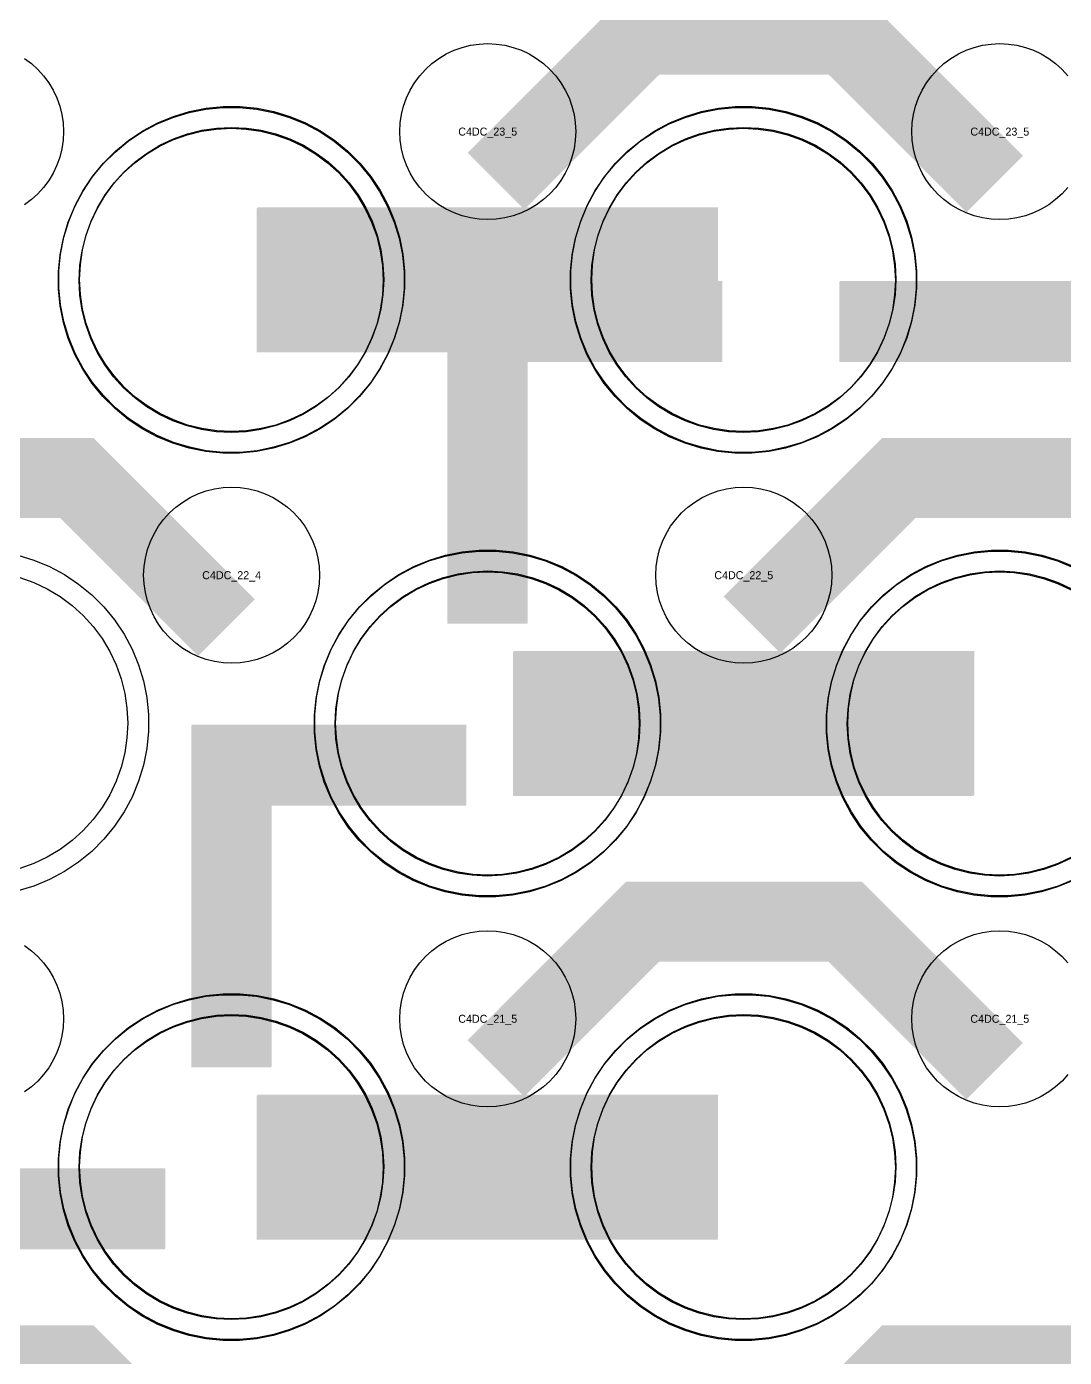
# Model space of a CAD drawing. Extents: x -11880 to 11880, y -14992 to 14992.
# Drawn here: x -10544.1 to -10219.8, y -11989.3 to -11573.6 of the extents above; entities that cross this region are included whole.
import ezdxf
from ezdxf.enums import TextEntityAlignment as Align

# ---------------------------------------------------------------- set-up
doc = ezdxf.new("R2010")
doc.units = 0
doc.header["$MEASUREMENT"] = 0
for name, color, linetype in [('GDS_775_DT_237', 138, 'CONTINUOUS'), ('RDL1_FS', 34, 'CONTINUOUS'), ('RDL_BS', 160, 'CONTINUOUS')]:
    doc.layers.add(name, color=color, linetype=linetype)

msp = doc.modelspace()

# ---------------------------------------------------------------- linework, layer by layer
at = {"layer": 'RDL1_FS', "color": 241, "true_color": 0xf7abae}
for points in [[(-10480.149, -11700.381), (-10484.806, -11700.152), (-10489.417, -11699.468), (-10493.94, -11698.336), (-10498.33, -11696.764), (-10502.544, -11694.772), (-10506.544, -11692.374), (-10510.289, -11689.596), (-10513.743, -11686.466), (-10516.873, -11683.012), (-10519.651, -11679.267), (-10522.049, -11675.267), (-10524.041, -11671.053), (-10525.613, -11666.663), (-10526.745, -11662.14), (-10527.429, -11657.529), (-10527.658, -11652.872), (-10527.429, -11648.215), (-10526.745, -11643.604), (-10525.613, -11639.081), (-10524.041, -11634.691), (-10522.049, -11630.477), (-10519.651, -11626.477), (-10516.873, -11622.732), (-10513.743, -11619.278), (-10510.289, -11616.148), (-10506.544, -11613.37), (-10502.544, -11610.972), (-10498.33, -11608.98), (-10493.94, -11607.408), (-10489.417, -11606.276), (-10484.806, -11605.592), (-10480.149, -11605.363), (-10475.492, -11605.592), (-10470.881, -11606.276), (-10466.358, -11607.408), (-10461.968, -11608.98), (-10457.754, -11610.972), (-10453.754, -11613.37), (-10450.009, -11616.148), (-10446.555, -11619.278), (-10443.425, -11622.732), (-10440.647, -11626.477), (-10438.249, -11630.477), (-10436.257, -11634.691), (-10434.685, -11639.081), (-10433.553, -11643.604), (-10432.869, -11648.215), (-10432.64, -11652.872), (-10432.869, -11657.529), (-10433.553, -11662.14), (-10434.685, -11666.663), (-10436.257, -11671.053), (-10438.249, -11675.267), (-10440.647, -11679.267), (-10443.425, -11683.012), (-10446.555, -11686.466), (-10450.009, -11689.596), (-10453.754, -11692.374), (-10457.754, -11694.772), (-10461.968, -11696.764), (-10466.358, -11698.336), (-10470.881, -11699.468), (-10475.492, -11700.152)], [(-10320.149, -11700.381), (-10324.806, -11700.152), (-10329.417, -11699.468), (-10333.94, -11698.336), (-10338.33, -11696.764), (-10342.544, -11694.772), (-10346.544, -11692.374), (-10350.289, -11689.596), (-10353.743, -11686.466), (-10356.873, -11683.012), (-10359.651, -11679.267), (-10362.049, -11675.267), (-10364.041, -11671.053), (-10365.613, -11666.663), (-10366.745, -11662.14), (-10367.429, -11657.529), (-10367.658, -11652.872), (-10367.429, -11648.215), (-10366.745, -11643.604), (-10365.613, -11639.081), (-10364.041, -11634.691), (-10362.049, -11630.477), (-10359.651, -11626.477), (-10356.873, -11622.732), (-10353.743, -11619.278), (-10350.289, -11616.148), (-10346.544, -11613.37), (-10342.544, -11610.972), (-10338.33, -11608.98), (-10333.94, -11607.408), (-10329.417, -11606.276), (-10324.806, -11605.592), (-10320.149, -11605.363), (-10315.492, -11605.592), (-10310.881, -11606.276), (-10306.358, -11607.408), (-10301.968, -11608.98), (-10297.754, -11610.972), (-10293.754, -11613.37), (-10290.009, -11616.148), (-10286.555, -11619.278), (-10283.425, -11622.732), (-10280.647, -11626.477), (-10278.249, -11630.477), (-10276.257, -11634.691), (-10274.685, -11639.081), (-10273.553, -11643.604), (-10272.869, -11648.215), (-10272.64, -11652.872), (-10272.869, -11657.529), (-10273.553, -11662.14), (-10274.685, -11666.663), (-10276.257, -11671.053), (-10278.249, -11675.267), (-10280.647, -11679.267), (-10283.425, -11683.012), (-10286.555, -11686.466), (-10290.009, -11689.596), (-10293.754, -11692.374), (-10297.754, -11694.772), (-10301.968, -11696.764), (-10306.358, -11698.336), (-10310.881, -11699.468), (-10315.492, -11700.152)], [(-10400.149, -11838.946), (-10404.806, -11838.717), (-10409.417, -11838.033), (-10413.94, -11836.901), (-10418.33, -11835.329), (-10422.544, -11833.337), (-10426.544, -11830.939), (-10430.289, -11828.161), (-10433.743, -11825.031), (-10436.873, -11821.577), (-10439.651, -11817.832), (-10442.049, -11813.832), (-10444.041, -11809.618), (-10445.613, -11805.228), (-10446.745, -11800.705), (-10447.429, -11796.094), (-10447.658, -11791.437), (-10447.429, -11786.78), (-10446.745, -11782.169), (-10445.613, -11777.646), (-10444.041, -11773.256), (-10442.049, -11769.042), (-10439.651, -11765.042), (-10436.873, -11761.297), (-10433.743, -11757.843), (-10430.289, -11754.713), (-10426.544, -11751.935), (-10422.544, -11749.537), (-10418.33, -11747.545), (-10413.94, -11745.973), (-10409.417, -11744.841), (-10404.806, -11744.157), (-10400.149, -11743.928), (-10395.492, -11744.157), (-10390.881, -11744.841), (-10386.358, -11745.973), (-10381.968, -11747.545), (-10377.754, -11749.537), (-10373.754, -11751.935), (-10370.009, -11754.713), (-10366.555, -11757.843), (-10363.425, -11761.297), (-10360.647, -11765.042), (-10358.249, -11769.042), (-10356.257, -11773.256), (-10354.685, -11777.646), (-10353.553, -11782.169), (-10352.869, -11786.78), (-10352.64, -11791.437), (-10352.869, -11796.094), (-10353.553, -11800.705), (-10354.685, -11805.228), (-10356.257, -11809.618), (-10358.249, -11813.832), (-10360.647, -11817.832), (-10363.425, -11821.577), (-10366.555, -11825.031), (-10370.009, -11828.161), (-10373.754, -11830.939), (-10377.754, -11833.337), (-10381.968, -11835.329), (-10386.358, -11836.901), (-10390.881, -11838.033), (-10395.492, -11838.717)], [(-10480.149, -11977.511), (-10484.806, -11977.282), (-10489.417, -11976.598), (-10493.94, -11975.466), (-10498.33, -11973.894), (-10502.544, -11971.902), (-10506.544, -11969.504), (-10510.289, -11966.726), (-10513.743, -11963.596), (-10516.873, -11960.142), (-10519.651, -11956.397), (-10522.049, -11952.397), (-10524.041, -11948.183), (-10525.613, -11943.793), (-10526.745, -11939.27), (-10527.429, -11934.659), (-10527.658, -11930.002), (-10527.429, -11925.345), (-10526.745, -11920.734), (-10525.613, -11916.211), (-10524.041, -11911.821), (-10522.049, -11907.607), (-10519.651, -11903.607), (-10516.873, -11899.862), (-10513.743, -11896.408), (-10510.289, -11893.278), (-10506.544, -11890.5), (-10502.544, -11888.102), (-10498.33, -11886.11), (-10493.94, -11884.538), (-10489.417, -11883.406), (-10484.806, -11882.722), (-10480.149, -11882.493), (-10475.492, -11882.722), (-10470.881, -11883.406), (-10466.358, -11884.538), (-10461.968, -11886.11), (-10457.754, -11888.102), (-10453.754, -11890.5), (-10450.009, -11893.278), (-10446.555, -11896.408), (-10443.425, -11899.862), (-10440.647, -11903.607), (-10438.249, -11907.607), (-10436.257, -11911.821), (-10434.685, -11916.211), (-10433.553, -11920.734), (-10432.869, -11925.345), (-10432.64, -11930.002), (-10432.869, -11934.659), (-10433.553, -11939.27), (-10434.685, -11943.793), (-10436.257, -11948.183), (-10438.249, -11952.397), (-10440.647, -11956.397), (-10443.425, -11960.142), (-10446.555, -11963.596), (-10450.009, -11966.726), (-10453.754, -11969.504), (-10457.754, -11971.902), (-10461.968, -11973.894), (-10466.358, -11975.466), (-10470.881, -11976.598), (-10475.492, -11977.282)], [(-10320.149, -11977.511), (-10324.806, -11977.282), (-10329.417, -11976.598), (-10333.94, -11975.466), (-10338.33, -11973.894), (-10342.544, -11971.902), (-10346.544, -11969.504), (-10350.289, -11966.726), (-10353.743, -11963.596), (-10356.873, -11960.142), (-10359.651, -11956.397), (-10362.049, -11952.397), (-10364.041, -11948.183), (-10365.613, -11943.793), (-10366.745, -11939.27), (-10367.429, -11934.659), (-10367.658, -11930.002), (-10367.429, -11925.345), (-10366.745, -11920.734), (-10365.613, -11916.211), (-10364.041, -11911.821), (-10362.049, -11907.607), (-10359.651, -11903.607), (-10356.873, -11899.862), (-10353.743, -11896.408), (-10350.289, -11893.278), (-10346.544, -11890.5), (-10342.544, -11888.102), (-10338.33, -11886.11), (-10333.94, -11884.538), (-10329.417, -11883.406), (-10324.806, -11882.722), (-10320.149, -11882.493), (-10315.492, -11882.722), (-10310.881, -11883.406), (-10306.358, -11884.538), (-10301.968, -11886.11), (-10297.754, -11888.102), (-10293.754, -11890.5), (-10290.009, -11893.278), (-10286.555, -11896.408), (-10283.425, -11899.862), (-10280.647, -11903.607), (-10278.249, -11907.607), (-10276.257, -11911.821), (-10274.685, -11916.211), (-10273.553, -11920.734), (-10272.869, -11925.345), (-10272.64, -11930.002), (-10272.869, -11934.659), (-10273.553, -11939.27), (-10274.685, -11943.793), (-10276.257, -11948.183), (-10278.249, -11952.397), (-10280.647, -11956.397), (-10283.425, -11960.142), (-10286.555, -11963.596), (-10290.009, -11966.726), (-10293.754, -11969.504), (-10297.754, -11971.902), (-10301.968, -11973.894), (-10306.358, -11975.466), (-10310.881, -11976.598), (-10315.492, -11977.282)]]:
    msp.add_lwpolyline(points, close=True, dxfattribs=at)
at = {"layer": 'RDL1_FS'}
for points in [[(-10480, -11700.099), (-10484.657, -11699.87), (-10489.268, -11699.186), (-10493.791, -11698.054), (-10498.181, -11696.482), (-10502.395, -11694.49), (-10506.395, -11692.092), (-10510.14, -11689.314), (-10513.594, -11686.184), (-10516.724, -11682.73), (-10519.502, -11678.985), (-10521.9, -11674.985), (-10523.892, -11670.771), (-10525.464, -11666.381), (-10526.596, -11661.858), (-10527.28, -11657.247), (-10527.509, -11652.59), (-10527.28, -11647.933), (-10526.596, -11643.322), (-10525.464, -11638.799), (-10523.892, -11634.409), (-10521.9, -11630.195), (-10519.502, -11626.195), (-10516.724, -11622.45), (-10513.594, -11618.996), (-10510.14, -11615.866), (-10506.395, -11613.088), (-10502.395, -11610.69), (-10498.181, -11608.698), (-10493.791, -11607.126), (-10489.268, -11605.994), (-10484.657, -11605.31), (-10480, -11605.081), (-10475.343, -11605.31), (-10470.732, -11605.994), (-10466.209, -11607.126), (-10461.819, -11608.698), (-10457.605, -11610.69), (-10453.605, -11613.088), (-10449.86, -11615.866), (-10446.406, -11618.996), (-10443.276, -11622.45), (-10440.498, -11626.195), (-10438.1, -11630.195), (-10436.108, -11634.409), (-10434.536, -11638.799), (-10433.404, -11643.322), (-10432.72, -11647.933), (-10432.491, -11652.59), (-10432.72, -11657.247), (-10433.404, -11661.858), (-10434.536, -11666.381), (-10436.108, -11670.771), (-10438.1, -11674.985), (-10440.498, -11678.985), (-10443.276, -11682.73), (-10446.406, -11686.184), (-10449.86, -11689.314), (-10453.605, -11692.092), (-10457.605, -11694.49), (-10461.819, -11696.482), (-10466.209, -11698.054), (-10470.732, -11699.186), (-10475.343, -11699.87)], [(-10320, -11700.099), (-10324.657, -11699.87), (-10329.268, -11699.186), (-10333.791, -11698.054), (-10338.181, -11696.482), (-10342.395, -11694.49), (-10346.395, -11692.092), (-10350.14, -11689.314), (-10353.594, -11686.184), (-10356.724, -11682.73), (-10359.502, -11678.985), (-10361.9, -11674.985), (-10363.892, -11670.771), (-10365.464, -11666.381), (-10366.596, -11661.858), (-10367.28, -11657.247), (-10367.509, -11652.59), (-10367.28, -11647.933), (-10366.596, -11643.322), (-10365.464, -11638.799), (-10363.892, -11634.409), (-10361.9, -11630.195), (-10359.502, -11626.195), (-10356.724, -11622.45), (-10353.594, -11618.996), (-10350.14, -11615.866), (-10346.395, -11613.088), (-10342.395, -11610.69), (-10338.181, -11608.698), (-10333.791, -11607.126), (-10329.268, -11605.994), (-10324.657, -11605.31), (-10320, -11605.081), (-10315.343, -11605.31), (-10310.732, -11605.994), (-10306.209, -11607.126), (-10301.819, -11608.698), (-10297.605, -11610.69), (-10293.605, -11613.088), (-10289.86, -11615.866), (-10286.406, -11618.996), (-10283.276, -11622.45), (-10280.498, -11626.195), (-10278.1, -11630.195), (-10276.108, -11634.409), (-10274.536, -11638.799), (-10273.404, -11643.322), (-10272.72, -11647.933), (-10272.491, -11652.59), (-10272.72, -11657.247), (-10273.404, -11661.858), (-10274.536, -11666.381), (-10276.108, -11670.771), (-10278.1, -11674.985), (-10280.498, -11678.985), (-10283.276, -11682.73), (-10286.406, -11686.184), (-10289.86, -11689.314), (-10293.605, -11692.092), (-10297.605, -11694.49), (-10301.819, -11696.482), (-10306.209, -11698.054), (-10310.732, -11699.186), (-10315.343, -11699.87)], [(-10400, -11838.664), (-10404.657, -11838.435), (-10409.268, -11837.751), (-10413.791, -11836.619), (-10418.181, -11835.047), (-10422.395, -11833.055), (-10426.395, -11830.657), (-10430.14, -11827.879), (-10433.594, -11824.749), (-10436.724, -11821.295), (-10439.502, -11817.55), (-10441.9, -11813.55), (-10443.892, -11809.336), (-10445.464, -11804.946), (-10446.596, -11800.423), (-10447.28, -11795.812), (-10447.509, -11791.155), (-10447.28, -11786.498), (-10446.596, -11781.887), (-10445.464, -11777.364), (-10443.892, -11772.974), (-10441.9, -11768.76), (-10439.502, -11764.76), (-10436.724, -11761.015), (-10433.594, -11757.561), (-10430.14, -11754.431), (-10426.395, -11751.653), (-10422.395, -11749.255), (-10418.181, -11747.263), (-10413.791, -11745.691), (-10409.268, -11744.559), (-10404.657, -11743.875), (-10400, -11743.646), (-10395.343, -11743.875), (-10390.732, -11744.559), (-10386.209, -11745.691), (-10381.819, -11747.263), (-10377.605, -11749.255), (-10373.605, -11751.653), (-10369.86, -11754.431), (-10366.406, -11757.561), (-10363.276, -11761.015), (-10360.498, -11764.76), (-10358.1, -11768.76), (-10356.108, -11772.974), (-10354.536, -11777.364), (-10353.404, -11781.887), (-10352.72, -11786.498), (-10352.491, -11791.155), (-10352.72, -11795.812), (-10353.404, -11800.423), (-10354.536, -11804.946), (-10356.108, -11809.336), (-10358.1, -11813.55), (-10360.498, -11817.55), (-10363.276, -11821.295), (-10366.406, -11824.749), (-10369.86, -11827.879), (-10373.605, -11830.657), (-10377.605, -11833.055), (-10381.819, -11835.047), (-10386.209, -11836.619), (-10390.732, -11837.751), (-10395.343, -11838.435)], [(-10480, -11977.229), (-10484.657, -11977), (-10489.268, -11976.316), (-10493.791, -11975.184), (-10498.181, -11973.612), (-10502.395, -11971.62), (-10506.395, -11969.222), (-10510.14, -11966.444), (-10513.594, -11963.314), (-10516.724, -11959.86), (-10519.502, -11956.115), (-10521.9, -11952.115), (-10523.892, -11947.901), (-10525.464, -11943.511), (-10526.596, -11938.988), (-10527.28, -11934.377), (-10527.509, -11929.72), (-10527.28, -11925.063), (-10526.596, -11920.452), (-10525.464, -11915.929), (-10523.892, -11911.539), (-10521.9, -11907.325), (-10519.502, -11903.325), (-10516.724, -11899.58), (-10513.594, -11896.126), (-10510.14, -11892.996), (-10506.395, -11890.218), (-10502.395, -11887.82), (-10498.181, -11885.828), (-10493.791, -11884.256), (-10489.268, -11883.124), (-10484.657, -11882.44), (-10480, -11882.211), (-10475.343, -11882.44), (-10470.732, -11883.124), (-10466.209, -11884.256), (-10461.819, -11885.828), (-10457.605, -11887.82), (-10453.605, -11890.218), (-10449.86, -11892.996), (-10446.406, -11896.126), (-10443.276, -11899.58), (-10440.498, -11903.325), (-10438.1, -11907.325), (-10436.108, -11911.539), (-10434.536, -11915.929), (-10433.404, -11920.452), (-10432.72, -11925.063), (-10432.491, -11929.72), (-10432.72, -11934.377), (-10433.404, -11938.988), (-10434.536, -11943.511), (-10436.108, -11947.901), (-10438.1, -11952.115), (-10440.498, -11956.115), (-10443.276, -11959.86), (-10446.406, -11963.314), (-10449.86, -11966.444), (-10453.605, -11969.222), (-10457.605, -11971.62), (-10461.819, -11973.612), (-10466.209, -11975.184), (-10470.732, -11976.316), (-10475.343, -11977)], [(-10320, -11977.229), (-10324.657, -11977), (-10329.268, -11976.316), (-10333.791, -11975.184), (-10338.181, -11973.612), (-10342.395, -11971.62), (-10346.395, -11969.222), (-10350.14, -11966.444), (-10353.594, -11963.314), (-10356.724, -11959.86), (-10359.502, -11956.115), (-10361.9, -11952.115), (-10363.892, -11947.901), (-10365.464, -11943.511), (-10366.596, -11938.988), (-10367.28, -11934.377), (-10367.509, -11929.72), (-10367.28, -11925.063), (-10366.596, -11920.452), (-10365.464, -11915.929), (-10363.892, -11911.539), (-10361.9, -11907.325), (-10359.502, -11903.325), (-10356.724, -11899.58), (-10353.594, -11896.126), (-10350.14, -11892.996), (-10346.395, -11890.218), (-10342.395, -11887.82), (-10338.181, -11885.828), (-10333.791, -11884.256), (-10329.268, -11883.124), (-10324.657, -11882.44), (-10320, -11882.211), (-10315.343, -11882.44), (-10310.732, -11883.124), (-10306.209, -11884.256), (-10301.819, -11885.828), (-10297.605, -11887.82), (-10293.605, -11890.218), (-10289.86, -11892.996), (-10286.406, -11896.126), (-10283.276, -11899.58), (-10280.498, -11903.325), (-10278.1, -11907.325), (-10276.108, -11911.539), (-10274.536, -11915.929), (-10273.404, -11920.452), (-10272.72, -11925.063), (-10272.491, -11929.72), (-10272.72, -11934.377), (-10273.404, -11938.988), (-10274.536, -11943.511), (-10276.108, -11947.901), (-10278.1, -11952.115), (-10280.498, -11956.115), (-10283.276, -11959.86), (-10286.406, -11963.314), (-10289.86, -11966.444), (-10293.605, -11969.222), (-10297.605, -11971.62), (-10301.819, -11973.612), (-10306.209, -11975.184), (-10310.732, -11976.316), (-10315.343, -11977)]]:
    msp.add_lwpolyline(points, close=True, dxfattribs=at)
at = {"layer": 'RDL1_FS', "color": 241, "true_color": 0xf7abae}
for points in [[(-10472.147, -11652.872, 45, 45, 0), (-10400.147, -11652.872, 45, 45, 0)], [(-10400.147, -11652.872, 45, 45, 0), (-10328.147, -11652.872, 45, 45, 0)], [(-10392.147, -11791.437, 45, 45, 0), (-10320.147, -11791.437, 45, 45, 0)], [(-10320.147, -11791.437, 45, 45, 0), (-10248.147, -11791.437, 45, 45, 0)], [(-10472.147, -11930.002, 45, 45, 0), (-10400.147, -11930.002, 45, 45, 0)], [(-10400.147, -11930.002, 45, 45, 0), (-10328.147, -11930.002, 45, 45, 0)]]:
    msp.add_lwpolyline(points, format="xyseb", dxfattribs=at)
at = {"layer": 'RDL1_FS'}
for points in [[(-10471.998, -11652.59, 45, 45, 0), (-10399.998, -11652.59, 45, 45, 0)], [(-10399.998, -11652.59, 45, 45, 0), (-10327.998, -11652.59, 45, 45, 0)], [(-10391.998, -11791.155, 45, 45, 0), (-10319.998, -11791.155, 45, 45, 0)], [(-10319.998, -11791.155, 45, 45, 0), (-10247.998, -11791.155, 45, 45, 0)], [(-10471.998, -11929.72, 45, 45, 0), (-10399.998, -11929.72, 45, 45, 0)], [(-10399.998, -11929.72, 45, 45, 0), (-10327.998, -11929.72, 45, 45, 0)]]:
    msp.add_lwpolyline(points, format="xyseb", dxfattribs=at)
for points in [[(-10546.209, -11745.691), (-10541.819, -11747.263), (-10537.605, -11749.255), (-10533.605, -11751.653), (-10529.86, -11754.431), (-10526.406, -11757.561), (-10523.276, -11761.015), (-10520.498, -11764.76), (-10518.1, -11768.76), (-10516.108, -11772.974), (-10514.536, -11777.364), (-10513.404, -11781.887), (-10512.72, -11786.498), (-10512.491, -11791.155), (-10512.72, -11795.812), (-10513.404, -11800.423), (-10514.536, -11804.946), (-10516.108, -11809.336), (-10518.1, -11813.55), (-10520.498, -11817.55), (-10523.276, -11821.295), (-10526.406, -11824.749), (-10529.86, -11827.879), (-10533.605, -11830.657), (-10537.605, -11833.055), (-10541.819, -11835.047), (-10546.209, -11836.619)], [(-10217.605, -11833.055), (-10221.819, -11835.047), (-10226.209, -11836.619), (-10230.732, -11837.751), (-10235.343, -11838.435), (-10240, -11838.664), (-10244.657, -11838.435), (-10249.268, -11837.751), (-10253.791, -11836.619), (-10258.181, -11835.047), (-10262.395, -11833.055), (-10266.395, -11830.657), (-10270.14, -11827.879), (-10273.594, -11824.749), (-10276.724, -11821.295), (-10279.502, -11817.55), (-10281.9, -11813.55), (-10283.892, -11809.336), (-10285.464, -11804.946), (-10286.596, -11800.423), (-10287.28, -11795.812), (-10287.509, -11791.155), (-10287.28, -11786.498), (-10286.596, -11781.887), (-10285.464, -11777.364), (-10283.892, -11772.974), (-10281.9, -11768.76), (-10279.502, -11764.76), (-10276.724, -11761.015), (-10273.594, -11757.561), (-10270.14, -11754.431), (-10266.395, -11751.653), (-10262.395, -11749.255), (-10258.181, -11747.263), (-10253.791, -11745.691), (-10249.268, -11744.559), (-10244.657, -11743.875), (-10240, -11743.646), (-10235.343, -11743.875), (-10230.732, -11744.559), (-10226.209, -11745.691), (-10221.819, -11747.263), (-10217.605, -11749.255)]]:
    msp.add_lwpolyline(points, dxfattribs=at)
at = {"layer": 'RDL1_FS', "color": 241, "true_color": 0xf7abae}
msp.add_lwpolyline([(-10217.754, -11833.337), (-10221.968, -11835.329), (-10226.358, -11836.901), (-10230.881, -11838.033), (-10235.492, -11838.717), (-10240.149, -11838.946), (-10244.806, -11838.717), (-10249.417, -11838.033), (-10253.94, -11836.901), (-10258.33, -11835.329), (-10262.544, -11833.337), (-10266.544, -11830.939), (-10270.289, -11828.161), (-10273.743, -11825.031), (-10276.873, -11821.577), (-10279.651, -11817.832), (-10282.049, -11813.832), (-10284.041, -11809.618), (-10285.613, -11805.228), (-10286.745, -11800.705), (-10287.429, -11796.094), (-10287.658, -11791.437), (-10287.429, -11786.78), (-10286.745, -11782.169), (-10285.613, -11777.646), (-10284.041, -11773.256), (-10282.049, -11769.042), (-10279.651, -11765.042), (-10276.873, -11761.297), (-10273.743, -11757.843), (-10270.289, -11754.713), (-10266.544, -11751.935), (-10262.544, -11749.537), (-10258.33, -11747.545), (-10253.94, -11745.973), (-10249.417, -11744.841), (-10244.806, -11744.157), (-10240.149, -11743.928), (-10235.492, -11744.157), (-10230.881, -11744.841), (-10226.358, -11745.973), (-10221.968, -11747.545), (-10217.754, -11749.537)], dxfattribs=at)
at = {"layer": 'RDL_BS'}
for points in [[(-10397.438, -11621.904, 25, 25, 0), (-10351.623, -11576.089, 25, 25, 0), (-10318.07, -11576.089, 25, 25, 0)], [(-10241.599, -11622.803, 25, 25, 0), (-10288.313, -11576.089, 25, 25, 0), (-10318.071, -11576.089, 25, 25, 0)], [(-10400, -11759.87, 25, 25, 0), (-10400, -11653.093, 25, 25, 0)], [(-10400, -11759.87, 25, 25, 0), (-10400, -11653.093, 25, 25, 0)], [(-10412.5, -11665.593, 25, 25, 0), (-10347.833, -11665.593, 25, 25, 0)], [(-10412.5, -11665.593, 25, 25, 0), (-10326.667, -11665.593, 25, 25, 0)], [(-10289.984, -11665.603, 25, 25, 0), (-10180.719, -11665.603, 25, 25, 0)], [(-10481.599, -11761.368, 25, 25, 0), (-10528.313, -11714.654, 25, 25, 0), (-10558.071, -11714.654, 25, 25, 0)], [(-10317.438, -11760.469, 25, 25, 0), (-10271.623, -11714.654, 25, 25, 0), (-10238.07, -11714.654, 25, 25, 0)], [(-10161.599, -11761.368, 25, 25, 0), (-10208.313, -11714.654, 25, 25, 0), (-10238.071, -11714.654, 25, 25, 0)], [(-10480, -11898.435, 25, 25, 0), (-10480, -11791.658, 25, 25, 0)], [(-10480, -11898.435, 25, 25, 0), (-10480, -11791.658, 25, 25, 0)], [(-10492.5, -11804.158, 25, 25, 0), (-10427.833, -11804.158, 25, 25, 0)], [(-10492.5, -11804.158, 25, 25, 0), (-10406.667, -11804.158, 25, 25, 0)], [(-10397.438, -11899.034, 25, 25, 0), (-10351.623, -11853.219, 25, 25, 0), (-10318.07, -11853.219, 25, 25, 0)], [(-10241.599, -11899.933, 25, 25, 0), (-10288.313, -11853.219, 25, 25, 0), (-10318.071, -11853.219, 25, 25, 0)], [(-10609.984, -11942.733, 25, 25, 0), (-10500.719, -11942.733, 25, 25, 0)], [(-10481.599, -12038.498, 25, 25, 0), (-10528.313, -11991.784, 25, 25, 0), (-10558.071, -11991.784, 25, 25, 0)], [(-10317.438, -12037.599, 25, 25, 0), (-10271.623, -11991.784, 25, 25, 0), (-10238.07, -11991.784, 25, 25, 0)], [(-10161.599, -12038.498, 25, 25, 0), (-10208.313, -11991.784, 25, 25, 0), (-10238.071, -11991.784, 25, 25, 0)]]:
    msp.add_lwpolyline(points, format="xyseb", dxfattribs=at)
for points in [[(-10400, -11633.896), (-10402.693, -11633.764), (-10405.365, -11633.368), (-10407.984, -11632.711), (-10410.519, -11631.804), (-10412.956, -11630.652), (-10415.28, -11629.259), (-10417.443, -11627.656), (-10419.442, -11625.844), (-10421.254, -11623.845), (-10422.857, -11621.682), (-10424.25, -11619.358), (-10425.402, -11616.921), (-10426.309, -11614.386), (-10426.966, -11611.767), (-10427.362, -11609.095), (-10427.494, -11606.402), (-10427.362, -11603.709), (-10426.966, -11601.037), (-10426.309, -11598.418), (-10425.402, -11595.883), (-10424.25, -11593.446), (-10422.857, -11591.122), (-10421.254, -11588.959), (-10419.442, -11586.96), (-10417.443, -11585.148), (-10415.28, -11583.545), (-10412.956, -11582.152), (-10410.519, -11581), (-10407.984, -11580.093), (-10405.365, -11579.436), (-10402.693, -11579.04), (-10400, -11578.908), (-10397.307, -11579.04), (-10394.635, -11579.436), (-10392.016, -11580.093), (-10389.481, -11581), (-10387.044, -11582.152), (-10384.72, -11583.545), (-10382.557, -11585.148), (-10380.558, -11586.96), (-10378.746, -11588.959), (-10377.143, -11591.122), (-10375.75, -11593.446), (-10374.598, -11595.883), (-10373.691, -11598.418), (-10373.034, -11601.037), (-10372.638, -11603.709), (-10372.506, -11606.402), (-10372.638, -11609.095), (-10373.034, -11611.767), (-10373.691, -11614.386), (-10374.598, -11616.921), (-10375.75, -11619.358), (-10377.143, -11621.682), (-10378.746, -11623.845), (-10380.558, -11625.844), (-10382.557, -11627.656), (-10384.72, -11629.259), (-10387.044, -11630.652), (-10389.481, -11631.804), (-10392.016, -11632.711), (-10394.635, -11633.368), (-10397.307, -11633.764)], [(-10482.644, -11706.59), (-10487.938, -11706.073), (-10493.165, -11705.027), (-10498.205, -11703.496), (-10503.115, -11701.465), (-10507.777, -11698.973), (-10512.191, -11696.026), (-10516.292, -11692.664), (-10520.074, -11688.882), (-10523.436, -11684.781), (-10526.383, -11680.367), (-10528.875, -11675.705), (-10530.906, -11670.795), (-10532.437, -11665.755), (-10533.483, -11660.528), (-10534, -11655.234), (-10534, -11649.946), (-10533.483, -11644.652), (-10532.437, -11639.425), (-10530.906, -11634.385), (-10528.875, -11629.475), (-10526.383, -11624.813), (-10523.436, -11620.399), (-10520.074, -11616.298), (-10516.292, -11612.516), (-10512.191, -11609.154), (-10507.777, -11606.207), (-10503.115, -11603.715), (-10498.205, -11601.684), (-10493.165, -11600.153), (-10487.938, -11599.107), (-10482.644, -11598.59), (-10477.356, -11598.59), (-10472.062, -11599.107), (-10466.835, -11600.153), (-10461.795, -11601.684), (-10456.885, -11603.715), (-10452.223, -11606.207), (-10447.809, -11609.154), (-10443.708, -11612.516), (-10439.926, -11616.298), (-10436.564, -11620.399), (-10433.617, -11624.813), (-10431.125, -11629.475), (-10429.094, -11634.385), (-10427.563, -11639.425), (-10426.517, -11644.652), (-10426, -11649.946), (-10426, -11655.234), (-10426.517, -11660.528), (-10427.563, -11665.755), (-10429.094, -11670.795), (-10431.125, -11675.705), (-10433.617, -11680.367), (-10436.564, -11684.781), (-10439.926, -11688.882), (-10443.708, -11692.664), (-10447.809, -11696.026), (-10452.223, -11698.973), (-10456.885, -11701.465), (-10461.795, -11703.496), (-10466.835, -11705.027), (-10472.062, -11706.073), (-10477.356, -11706.59)], [(-10322.644, -11706.59), (-10327.938, -11706.073), (-10333.165, -11705.027), (-10338.205, -11703.496), (-10343.115, -11701.465), (-10347.777, -11698.973), (-10352.191, -11696.026), (-10356.292, -11692.664), (-10360.074, -11688.882), (-10363.436, -11684.781), (-10366.383, -11680.367), (-10368.875, -11675.705), (-10370.906, -11670.795), (-10372.437, -11665.755), (-10373.483, -11660.528), (-10374, -11655.234), (-10374, -11649.946), (-10373.483, -11644.652), (-10372.437, -11639.425), (-10370.906, -11634.385), (-10368.875, -11629.475), (-10366.383, -11624.813), (-10363.436, -11620.399), (-10360.074, -11616.298), (-10356.292, -11612.516), (-10352.191, -11609.154), (-10347.777, -11606.207), (-10343.115, -11603.715), (-10338.205, -11601.684), (-10333.165, -11600.153), (-10327.938, -11599.107), (-10322.644, -11598.59), (-10317.356, -11598.59), (-10312.062, -11599.107), (-10306.835, -11600.153), (-10301.795, -11601.684), (-10296.885, -11603.715), (-10292.223, -11606.207), (-10287.809, -11609.154), (-10283.708, -11612.516), (-10279.926, -11616.298), (-10276.564, -11620.399), (-10273.617, -11624.813), (-10271.125, -11629.475), (-10269.094, -11634.385), (-10267.563, -11639.425), (-10266.517, -11644.652), (-10266, -11649.946), (-10266, -11655.234), (-10266.517, -11660.528), (-10267.563, -11665.755), (-10269.094, -11670.795), (-10271.125, -11675.705), (-10273.617, -11680.367), (-10276.564, -11684.781), (-10279.926, -11688.882), (-10283.708, -11692.664), (-10287.809, -11696.026), (-10292.223, -11698.973), (-10296.885, -11701.465), (-10301.795, -11703.496), (-10306.835, -11705.027), (-10312.062, -11706.073), (-10317.356, -11706.59)], [(-10480, -11772.461), (-10482.693, -11772.329), (-10485.365, -11771.933), (-10487.984, -11771.276), (-10490.519, -11770.369), (-10492.956, -11769.217), (-10495.28, -11767.824), (-10497.443, -11766.221), (-10499.442, -11764.409), (-10501.254, -11762.41), (-10502.857, -11760.247), (-10504.25, -11757.923), (-10505.402, -11755.486), (-10506.309, -11752.951), (-10506.966, -11750.332), (-10507.362, -11747.66), (-10507.494, -11744.967), (-10507.362, -11742.274), (-10506.966, -11739.602), (-10506.309, -11736.983), (-10505.402, -11734.448), (-10504.25, -11732.011), (-10502.857, -11729.687), (-10501.254, -11727.524), (-10499.442, -11725.525), (-10497.443, -11723.713), (-10495.28, -11722.11), (-10492.956, -11720.717), (-10490.519, -11719.565), (-10487.984, -11718.658), (-10485.365, -11718.001), (-10482.693, -11717.605), (-10480, -11717.473), (-10477.307, -11717.605), (-10474.635, -11718.001), (-10472.016, -11718.658), (-10469.481, -11719.565), (-10467.044, -11720.717), (-10464.72, -11722.11), (-10462.557, -11723.713), (-10460.558, -11725.525), (-10458.746, -11727.524), (-10457.143, -11729.687), (-10455.75, -11732.011), (-10454.598, -11734.448), (-10453.691, -11736.983), (-10453.034, -11739.602), (-10452.638, -11742.274), (-10452.506, -11744.967), (-10452.638, -11747.66), (-10453.034, -11750.332), (-10453.691, -11752.951), (-10454.598, -11755.486), (-10455.75, -11757.923), (-10457.143, -11760.247), (-10458.746, -11762.41), (-10460.558, -11764.409), (-10462.557, -11766.221), (-10464.72, -11767.824), (-10467.044, -11769.217), (-10469.481, -11770.369), (-10472.016, -11771.276), (-10474.635, -11771.933), (-10477.307, -11772.329)], [(-10320, -11772.461), (-10322.693, -11772.329), (-10325.365, -11771.933), (-10327.984, -11771.276), (-10330.519, -11770.369), (-10332.956, -11769.217), (-10335.28, -11767.824), (-10337.443, -11766.221), (-10339.442, -11764.409), (-10341.254, -11762.41), (-10342.857, -11760.247), (-10344.25, -11757.923), (-10345.402, -11755.486), (-10346.309, -11752.951), (-10346.966, -11750.332), (-10347.362, -11747.66), (-10347.494, -11744.967), (-10347.362, -11742.274), (-10346.966, -11739.602), (-10346.309, -11736.983), (-10345.402, -11734.448), (-10344.25, -11732.011), (-10342.857, -11729.687), (-10341.254, -11727.524), (-10339.442, -11725.525), (-10337.443, -11723.713), (-10335.28, -11722.11), (-10332.956, -11720.717), (-10330.519, -11719.565), (-10327.984, -11718.658), (-10325.365, -11718.001), (-10322.693, -11717.605), (-10320, -11717.473), (-10317.307, -11717.605), (-10314.635, -11718.001), (-10312.016, -11718.658), (-10309.481, -11719.565), (-10307.044, -11720.717), (-10304.72, -11722.11), (-10302.557, -11723.713), (-10300.558, -11725.525), (-10298.746, -11727.524), (-10297.143, -11729.687), (-10295.75, -11732.011), (-10294.598, -11734.448), (-10293.691, -11736.983), (-10293.034, -11739.602), (-10292.638, -11742.274), (-10292.506, -11744.967), (-10292.638, -11747.66), (-10293.034, -11750.332), (-10293.691, -11752.951), (-10294.598, -11755.486), (-10295.75, -11757.923), (-10297.143, -11760.247), (-10298.746, -11762.41), (-10300.558, -11764.409), (-10302.557, -11766.221), (-10304.72, -11767.824), (-10307.044, -11769.217), (-10309.481, -11770.369), (-10312.016, -11771.276), (-10314.635, -11771.933), (-10317.307, -11772.329)], [(-10402.644, -11845.155), (-10407.938, -11844.638), (-10413.165, -11843.592), (-10418.205, -11842.061), (-10423.115, -11840.03), (-10427.777, -11837.538), (-10432.191, -11834.591), (-10436.292, -11831.229), (-10440.074, -11827.447), (-10443.436, -11823.346), (-10446.383, -11818.932), (-10448.875, -11814.27), (-10450.906, -11809.36), (-10452.437, -11804.32), (-10453.483, -11799.093), (-10454, -11793.799), (-10454, -11788.511), (-10453.483, -11783.217), (-10452.437, -11777.99), (-10450.906, -11772.95), (-10448.875, -11768.04), (-10446.383, -11763.378), (-10443.436, -11758.964), (-10440.074, -11754.863), (-10436.292, -11751.081), (-10432.191, -11747.719), (-10427.777, -11744.772), (-10423.115, -11742.28), (-10418.205, -11740.249), (-10413.165, -11738.718), (-10407.938, -11737.672), (-10402.644, -11737.155), (-10397.356, -11737.155), (-10392.062, -11737.672), (-10386.835, -11738.718), (-10381.795, -11740.249), (-10376.885, -11742.28), (-10372.223, -11744.772), (-10367.809, -11747.719), (-10363.708, -11751.081), (-10359.926, -11754.863), (-10356.564, -11758.964), (-10353.617, -11763.378), (-10351.125, -11768.04), (-10349.094, -11772.95), (-10347.563, -11777.99), (-10346.517, -11783.217), (-10346, -11788.511), (-10346, -11793.799), (-10346.517, -11799.093), (-10347.563, -11804.32), (-10349.094, -11809.36), (-10351.125, -11814.27), (-10353.617, -11818.932), (-10356.564, -11823.346), (-10359.926, -11827.447), (-10363.708, -11831.229), (-10367.809, -11834.591), (-10372.223, -11837.538), (-10376.885, -11840.03), (-10381.795, -11842.061), (-10386.835, -11843.592), (-10392.062, -11844.638), (-10397.356, -11845.155)], [(-10400, -11911.026), (-10402.693, -11910.894), (-10405.365, -11910.498), (-10407.984, -11909.841), (-10410.519, -11908.934), (-10412.956, -11907.782), (-10415.28, -11906.389), (-10417.443, -11904.786), (-10419.442, -11902.974), (-10421.254, -11900.975), (-10422.857, -11898.812), (-10424.25, -11896.488), (-10425.402, -11894.051), (-10426.309, -11891.516), (-10426.966, -11888.897), (-10427.362, -11886.225), (-10427.494, -11883.532), (-10427.362, -11880.839), (-10426.966, -11878.167), (-10426.309, -11875.548), (-10425.402, -11873.013), (-10424.25, -11870.576), (-10422.857, -11868.252), (-10421.254, -11866.089), (-10419.442, -11864.09), (-10417.443, -11862.278), (-10415.28, -11860.675), (-10412.956, -11859.282), (-10410.519, -11858.13), (-10407.984, -11857.223), (-10405.365, -11856.566), (-10402.693, -11856.17), (-10400, -11856.038), (-10397.307, -11856.17), (-10394.635, -11856.566), (-10392.016, -11857.223), (-10389.481, -11858.13), (-10387.044, -11859.282), (-10384.72, -11860.675), (-10382.557, -11862.278), (-10380.558, -11864.09), (-10378.746, -11866.089), (-10377.143, -11868.252), (-10375.75, -11870.576), (-10374.598, -11873.013), (-10373.691, -11875.548), (-10373.034, -11878.167), (-10372.638, -11880.839), (-10372.506, -11883.532), (-10372.638, -11886.225), (-10373.034, -11888.897), (-10373.691, -11891.516), (-10374.598, -11894.051), (-10375.75, -11896.488), (-10377.143, -11898.812), (-10378.746, -11900.975), (-10380.558, -11902.974), (-10382.557, -11904.786), (-10384.72, -11906.389), (-10387.044, -11907.782), (-10389.481, -11908.934), (-10392.016, -11909.841), (-10394.635, -11910.498), (-10397.307, -11910.894)], [(-10482.644, -11983.72), (-10487.938, -11983.203), (-10493.165, -11982.157), (-10498.205, -11980.626), (-10503.115, -11978.595), (-10507.777, -11976.103), (-10512.191, -11973.156), (-10516.292, -11969.794), (-10520.074, -11966.012), (-10523.436, -11961.911), (-10526.383, -11957.497), (-10528.875, -11952.835), (-10530.906, -11947.925), (-10532.437, -11942.885), (-10533.483, -11937.658), (-10534, -11932.364), (-10534, -11927.076), (-10533.483, -11921.782), (-10532.437, -11916.555), (-10530.906, -11911.515), (-10528.875, -11906.605), (-10526.383, -11901.943), (-10523.436, -11897.529), (-10520.074, -11893.428), (-10516.292, -11889.646), (-10512.191, -11886.284), (-10507.777, -11883.337), (-10503.115, -11880.845), (-10498.205, -11878.814), (-10493.165, -11877.283), (-10487.938, -11876.237), (-10482.644, -11875.72), (-10477.356, -11875.72), (-10472.062, -11876.237), (-10466.835, -11877.283), (-10461.795, -11878.814), (-10456.885, -11880.845), (-10452.223, -11883.337), (-10447.809, -11886.284), (-10443.708, -11889.646), (-10439.926, -11893.428), (-10436.564, -11897.529), (-10433.617, -11901.943), (-10431.125, -11906.605), (-10429.094, -11911.515), (-10427.563, -11916.555), (-10426.517, -11921.782), (-10426, -11927.076), (-10426, -11932.364), (-10426.517, -11937.658), (-10427.563, -11942.885), (-10429.094, -11947.925), (-10431.125, -11952.835), (-10433.617, -11957.497), (-10436.564, -11961.911), (-10439.926, -11966.012), (-10443.708, -11969.794), (-10447.809, -11973.156), (-10452.223, -11976.103), (-10456.885, -11978.595), (-10461.795, -11980.626), (-10466.835, -11982.157), (-10472.062, -11983.203), (-10477.356, -11983.72)], [(-10322.644, -11983.72), (-10327.938, -11983.203), (-10333.165, -11982.157), (-10338.205, -11980.626), (-10343.115, -11978.595), (-10347.777, -11976.103), (-10352.191, -11973.156), (-10356.292, -11969.794), (-10360.074, -11966.012), (-10363.436, -11961.911), (-10366.383, -11957.497), (-10368.875, -11952.835), (-10370.906, -11947.925), (-10372.437, -11942.885), (-10373.483, -11937.658), (-10374, -11932.364), (-10374, -11927.076), (-10373.483, -11921.782), (-10372.437, -11916.555), (-10370.906, -11911.515), (-10368.875, -11906.605), (-10366.383, -11901.943), (-10363.436, -11897.529), (-10360.074, -11893.428), (-10356.292, -11889.646), (-10352.191, -11886.284), (-10347.777, -11883.337), (-10343.115, -11880.845), (-10338.205, -11878.814), (-10333.165, -11877.283), (-10327.938, -11876.237), (-10322.644, -11875.72), (-10317.356, -11875.72), (-10312.062, -11876.237), (-10306.835, -11877.283), (-10301.795, -11878.814), (-10296.885, -11880.845), (-10292.223, -11883.337), (-10287.809, -11886.284), (-10283.708, -11889.646), (-10279.926, -11893.428), (-10276.564, -11897.529), (-10273.617, -11901.943), (-10271.125, -11906.605), (-10269.094, -11911.515), (-10267.563, -11916.555), (-10266.517, -11921.782), (-10266, -11927.076), (-10266, -11932.364), (-10266.517, -11937.658), (-10267.563, -11942.885), (-10269.094, -11947.925), (-10271.125, -11952.835), (-10273.617, -11957.497), (-10276.564, -11961.911), (-10279.926, -11966.012), (-10283.708, -11969.794), (-10287.809, -11973.156), (-10292.223, -11976.103), (-10296.885, -11978.595), (-10301.795, -11980.626), (-10306.835, -11982.157), (-10312.062, -11983.203), (-10317.356, -11983.72)]]:
    msp.add_lwpolyline(points, close=True, dxfattribs=at)
for points in [[(-10218.746, -11623.845), (-10220.558, -11625.844), (-10222.557, -11627.656), (-10224.72, -11629.259), (-10227.044, -11630.652), (-10229.481, -11631.804), (-10232.016, -11632.711), (-10234.635, -11633.368), (-10237.307, -11633.764), (-10240, -11633.896), (-10242.693, -11633.764), (-10245.365, -11633.368), (-10247.984, -11632.711), (-10250.519, -11631.804), (-10252.956, -11630.652), (-10255.28, -11629.259), (-10257.443, -11627.656), (-10259.442, -11625.844), (-10261.254, -11623.845), (-10262.857, -11621.682), (-10264.25, -11619.358), (-10265.402, -11616.921), (-10266.309, -11614.386), (-10266.966, -11611.767), (-10267.362, -11609.095), (-10267.494, -11606.402), (-10267.362, -11603.709), (-10266.966, -11601.037), (-10266.309, -11598.418), (-10265.402, -11595.883), (-10264.25, -11593.446), (-10262.857, -11591.122), (-10261.254, -11588.959), (-10259.442, -11586.96), (-10257.443, -11585.148), (-10255.28, -11583.545), (-10252.956, -11582.152), (-10250.519, -11581), (-10247.984, -11580.093), (-10245.365, -11579.436), (-10242.693, -11579.04), (-10240, -11578.908), (-10237.307, -11579.04), (-10234.635, -11579.436), (-10232.016, -11580.093), (-10229.481, -11581), (-10227.044, -11582.152), (-10224.72, -11583.545), (-10222.557, -11585.148), (-10220.558, -11586.96), (-10218.746, -11588.959)], [(-10544.72, -11583.545), (-10542.557, -11585.148), (-10540.558, -11586.96), (-10538.746, -11588.959), (-10537.143, -11591.122), (-10535.75, -11593.446), (-10534.598, -11595.883), (-10533.691, -11598.418), (-10533.034, -11601.037), (-10532.638, -11603.709), (-10532.506, -11606.402), (-10532.638, -11609.095), (-10533.034, -11611.767), (-10533.691, -11614.386), (-10534.598, -11616.921), (-10535.75, -11619.358), (-10537.143, -11621.682), (-10538.746, -11623.845), (-10540.558, -11625.844), (-10542.557, -11627.656), (-10544.72, -11629.259)], [(-10546.835, -11738.718), (-10541.795, -11740.249), (-10536.885, -11742.28), (-10532.223, -11744.772), (-10527.809, -11747.719), (-10523.708, -11751.081), (-10519.926, -11754.863), (-10516.564, -11758.964), (-10513.617, -11763.378), (-10511.125, -11768.04), (-10509.094, -11772.95), (-10507.563, -11777.99), (-10506.517, -11783.217), (-10506, -11788.511), (-10506, -11793.799), (-10506.517, -11799.093), (-10507.563, -11804.32), (-10509.094, -11809.36), (-10511.125, -11814.27), (-10513.617, -11818.932), (-10516.564, -11823.346), (-10519.926, -11827.447), (-10523.708, -11831.229), (-10527.809, -11834.591), (-10532.223, -11837.538), (-10536.885, -11840.03), (-10541.795, -11842.061), (-10546.835, -11843.592)], [(-10216.885, -11840.03), (-10221.795, -11842.061), (-10226.835, -11843.592), (-10232.062, -11844.638), (-10237.356, -11845.155), (-10242.644, -11845.155), (-10247.938, -11844.638), (-10253.165, -11843.592), (-10258.205, -11842.061), (-10263.115, -11840.03), (-10267.777, -11837.538), (-10272.191, -11834.591), (-10276.292, -11831.229), (-10280.074, -11827.447), (-10283.436, -11823.346), (-10286.383, -11818.932), (-10288.875, -11814.27), (-10290.906, -11809.36), (-10292.437, -11804.32), (-10293.483, -11799.093), (-10294, -11793.799), (-10294, -11788.511), (-10293.483, -11783.217), (-10292.437, -11777.99), (-10290.906, -11772.95), (-10288.875, -11768.04), (-10286.383, -11763.378), (-10283.436, -11758.964), (-10280.074, -11754.863), (-10276.292, -11751.081), (-10272.191, -11747.719), (-10267.777, -11744.772), (-10263.115, -11742.28), (-10258.205, -11740.249), (-10253.165, -11738.718), (-10247.938, -11737.672), (-10242.644, -11737.155), (-10237.356, -11737.155), (-10232.062, -11737.672), (-10226.835, -11738.718), (-10221.795, -11740.249), (-10216.885, -11742.28)], [(-10218.746, -11900.975), (-10220.558, -11902.974), (-10222.557, -11904.786), (-10224.72, -11906.389), (-10227.044, -11907.782), (-10229.481, -11908.934), (-10232.016, -11909.841), (-10234.635, -11910.498), (-10237.307, -11910.894), (-10240, -11911.026), (-10242.693, -11910.894), (-10245.365, -11910.498), (-10247.984, -11909.841), (-10250.519, -11908.934), (-10252.956, -11907.782), (-10255.28, -11906.389), (-10257.443, -11904.786), (-10259.442, -11902.974), (-10261.254, -11900.975), (-10262.857, -11898.812), (-10264.25, -11896.488), (-10265.402, -11894.051), (-10266.309, -11891.516), (-10266.966, -11888.897), (-10267.362, -11886.225), (-10267.494, -11883.532), (-10267.362, -11880.839), (-10266.966, -11878.167), (-10266.309, -11875.548), (-10265.402, -11873.013), (-10264.25, -11870.576), (-10262.857, -11868.252), (-10261.254, -11866.089), (-10259.442, -11864.09), (-10257.443, -11862.278), (-10255.28, -11860.675), (-10252.956, -11859.282), (-10250.519, -11858.13), (-10247.984, -11857.223), (-10245.365, -11856.566), (-10242.693, -11856.17), (-10240, -11856.038), (-10237.307, -11856.17), (-10234.635, -11856.566), (-10232.016, -11857.223), (-10229.481, -11858.13), (-10227.044, -11859.282), (-10224.72, -11860.675), (-10222.557, -11862.278), (-10220.558, -11864.09), (-10218.746, -11866.089)], [(-10544.72, -11860.675), (-10542.557, -11862.278), (-10540.558, -11864.09), (-10538.746, -11866.089), (-10537.143, -11868.252), (-10535.75, -11870.576), (-10534.598, -11873.013), (-10533.691, -11875.548), (-10533.034, -11878.167), (-10532.638, -11880.839), (-10532.506, -11883.532), (-10532.638, -11886.225), (-10533.034, -11888.897), (-10533.691, -11891.516), (-10534.598, -11894.051), (-10535.75, -11896.488), (-10537.143, -11898.812), (-10538.746, -11900.975), (-10540.558, -11902.974), (-10542.557, -11904.786), (-10544.72, -11906.389)]]:
    msp.add_lwpolyline(points, dxfattribs=at)
at = {"layer": 'RDL_BS', "color": 241, "true_color": 0xf7abae}
for points in [[(-10482.793, -11706.872), (-10488.087, -11706.355), (-10493.314, -11705.309), (-10498.354, -11703.778), (-10503.264, -11701.747), (-10507.926, -11699.255), (-10512.34, -11696.308), (-10516.441, -11692.946), (-10520.223, -11689.164), (-10523.585, -11685.063), (-10526.532, -11680.649), (-10529.024, -11675.987), (-10531.055, -11671.077), (-10532.586, -11666.037), (-10533.632, -11660.81), (-10534.149, -11655.516), (-10534.149, -11650.228), (-10533.632, -11644.934), (-10532.586, -11639.707), (-10531.055, -11634.667), (-10529.024, -11629.757), (-10526.532, -11625.095), (-10523.585, -11620.681), (-10520.223, -11616.58), (-10516.441, -11612.798), (-10512.34, -11609.436), (-10507.926, -11606.489), (-10503.264, -11603.997), (-10498.354, -11601.966), (-10493.314, -11600.435), (-10488.087, -11599.389), (-10482.793, -11598.872), (-10477.505, -11598.872), (-10472.211, -11599.389), (-10466.984, -11600.435), (-10461.944, -11601.966), (-10457.034, -11603.997), (-10452.372, -11606.489), (-10447.958, -11609.436), (-10443.857, -11612.798), (-10440.075, -11616.58), (-10436.713, -11620.681), (-10433.766, -11625.095), (-10431.274, -11629.757), (-10429.243, -11634.667), (-10427.712, -11639.707), (-10426.666, -11644.934), (-10426.149, -11650.228), (-10426.149, -11655.516), (-10426.666, -11660.81), (-10427.712, -11666.037), (-10429.243, -11671.077), (-10431.274, -11675.987), (-10433.766, -11680.649), (-10436.713, -11685.063), (-10440.075, -11689.164), (-10443.857, -11692.946), (-10447.958, -11696.308), (-10452.372, -11699.255), (-10457.034, -11701.747), (-10461.944, -11703.778), (-10466.984, -11705.309), (-10472.211, -11706.355), (-10477.505, -11706.872)], [(-10322.793, -11706.872), (-10328.087, -11706.355), (-10333.314, -11705.309), (-10338.354, -11703.778), (-10343.264, -11701.747), (-10347.926, -11699.255), (-10352.34, -11696.308), (-10356.441, -11692.946), (-10360.223, -11689.164), (-10363.585, -11685.063), (-10366.532, -11680.649), (-10369.024, -11675.987), (-10371.055, -11671.077), (-10372.586, -11666.037), (-10373.632, -11660.81), (-10374.149, -11655.516), (-10374.149, -11650.228), (-10373.632, -11644.934), (-10372.586, -11639.707), (-10371.055, -11634.667), (-10369.024, -11629.757), (-10366.532, -11625.095), (-10363.585, -11620.681), (-10360.223, -11616.58), (-10356.441, -11612.798), (-10352.34, -11609.436), (-10347.926, -11606.489), (-10343.264, -11603.997), (-10338.354, -11601.966), (-10333.314, -11600.435), (-10328.087, -11599.389), (-10322.793, -11598.872), (-10317.505, -11598.872), (-10312.211, -11599.389), (-10306.984, -11600.435), (-10301.944, -11601.966), (-10297.034, -11603.997), (-10292.372, -11606.489), (-10287.958, -11609.436), (-10283.857, -11612.798), (-10280.075, -11616.58), (-10276.713, -11620.681), (-10273.766, -11625.095), (-10271.274, -11629.757), (-10269.243, -11634.667), (-10267.712, -11639.707), (-10266.666, -11644.934), (-10266.149, -11650.228), (-10266.149, -11655.516), (-10266.666, -11660.81), (-10267.712, -11666.037), (-10269.243, -11671.077), (-10271.274, -11675.987), (-10273.766, -11680.649), (-10276.713, -11685.063), (-10280.075, -11689.164), (-10283.857, -11692.946), (-10287.958, -11696.308), (-10292.372, -11699.255), (-10297.034, -11701.747), (-10301.944, -11703.778), (-10306.984, -11705.309), (-10312.211, -11706.355), (-10317.505, -11706.872)], [(-10402.793, -11845.437), (-10408.087, -11844.92), (-10413.314, -11843.874), (-10418.354, -11842.343), (-10423.264, -11840.312), (-10427.926, -11837.82), (-10432.34, -11834.873), (-10436.441, -11831.511), (-10440.223, -11827.729), (-10443.585, -11823.628), (-10446.532, -11819.214), (-10449.024, -11814.552), (-10451.055, -11809.642), (-10452.586, -11804.602), (-10453.632, -11799.375), (-10454.149, -11794.081), (-10454.149, -11788.793), (-10453.632, -11783.499), (-10452.586, -11778.272), (-10451.055, -11773.232), (-10449.024, -11768.322), (-10446.532, -11763.66), (-10443.585, -11759.246), (-10440.223, -11755.145), (-10436.441, -11751.363), (-10432.34, -11748.001), (-10427.926, -11745.054), (-10423.264, -11742.562), (-10418.354, -11740.531), (-10413.314, -11739), (-10408.087, -11737.954), (-10402.793, -11737.437), (-10397.505, -11737.437), (-10392.211, -11737.954), (-10386.984, -11739), (-10381.944, -11740.531), (-10377.034, -11742.562), (-10372.372, -11745.054), (-10367.958, -11748.001), (-10363.857, -11751.363), (-10360.075, -11755.145), (-10356.713, -11759.246), (-10353.766, -11763.66), (-10351.274, -11768.322), (-10349.243, -11773.232), (-10347.712, -11778.272), (-10346.666, -11783.499), (-10346.149, -11788.793), (-10346.149, -11794.081), (-10346.666, -11799.375), (-10347.712, -11804.602), (-10349.243, -11809.642), (-10351.274, -11814.552), (-10353.766, -11819.214), (-10356.713, -11823.628), (-10360.075, -11827.729), (-10363.857, -11831.511), (-10367.958, -11834.873), (-10372.372, -11837.82), (-10377.034, -11840.312), (-10381.944, -11842.343), (-10386.984, -11843.874), (-10392.211, -11844.92), (-10397.505, -11845.437)], [(-10482.793, -11984.002), (-10488.087, -11983.485), (-10493.314, -11982.439), (-10498.354, -11980.908), (-10503.264, -11978.877), (-10507.926, -11976.385), (-10512.34, -11973.438), (-10516.441, -11970.076), (-10520.223, -11966.294), (-10523.585, -11962.193), (-10526.532, -11957.779), (-10529.024, -11953.117), (-10531.055, -11948.207), (-10532.586, -11943.167), (-10533.632, -11937.94), (-10534.149, -11932.646), (-10534.149, -11927.358), (-10533.632, -11922.064), (-10532.586, -11916.837), (-10531.055, -11911.797), (-10529.024, -11906.887), (-10526.532, -11902.225), (-10523.585, -11897.811), (-10520.223, -11893.71), (-10516.441, -11889.928), (-10512.34, -11886.566), (-10507.926, -11883.619), (-10503.264, -11881.127), (-10498.354, -11879.096), (-10493.314, -11877.565), (-10488.087, -11876.519), (-10482.793, -11876.002), (-10477.505, -11876.002), (-10472.211, -11876.519), (-10466.984, -11877.565), (-10461.944, -11879.096), (-10457.034, -11881.127), (-10452.372, -11883.619), (-10447.958, -11886.566), (-10443.857, -11889.928), (-10440.075, -11893.71), (-10436.713, -11897.811), (-10433.766, -11902.225), (-10431.274, -11906.887), (-10429.243, -11911.797), (-10427.712, -11916.837), (-10426.666, -11922.064), (-10426.149, -11927.358), (-10426.149, -11932.646), (-10426.666, -11937.94), (-10427.712, -11943.167), (-10429.243, -11948.207), (-10431.274, -11953.117), (-10433.766, -11957.779), (-10436.713, -11962.193), (-10440.075, -11966.294), (-10443.857, -11970.076), (-10447.958, -11973.438), (-10452.372, -11976.385), (-10457.034, -11978.877), (-10461.944, -11980.908), (-10466.984, -11982.439), (-10472.211, -11983.485), (-10477.505, -11984.002)], [(-10322.793, -11984.002), (-10328.087, -11983.485), (-10333.314, -11982.439), (-10338.354, -11980.908), (-10343.264, -11978.877), (-10347.926, -11976.385), (-10352.34, -11973.438), (-10356.441, -11970.076), (-10360.223, -11966.294), (-10363.585, -11962.193), (-10366.532, -11957.779), (-10369.024, -11953.117), (-10371.055, -11948.207), (-10372.586, -11943.167), (-10373.632, -11937.94), (-10374.149, -11932.646), (-10374.149, -11927.358), (-10373.632, -11922.064), (-10372.586, -11916.837), (-10371.055, -11911.797), (-10369.024, -11906.887), (-10366.532, -11902.225), (-10363.585, -11897.811), (-10360.223, -11893.71), (-10356.441, -11889.928), (-10352.34, -11886.566), (-10347.926, -11883.619), (-10343.264, -11881.127), (-10338.354, -11879.096), (-10333.314, -11877.565), (-10328.087, -11876.519), (-10322.793, -11876.002), (-10317.505, -11876.002), (-10312.211, -11876.519), (-10306.984, -11877.565), (-10301.944, -11879.096), (-10297.034, -11881.127), (-10292.372, -11883.619), (-10287.958, -11886.566), (-10283.857, -11889.928), (-10280.075, -11893.71), (-10276.713, -11897.811), (-10273.766, -11902.225), (-10271.274, -11906.887), (-10269.243, -11911.797), (-10267.712, -11916.837), (-10266.666, -11922.064), (-10266.149, -11927.358), (-10266.149, -11932.646), (-10266.666, -11937.94), (-10267.712, -11943.167), (-10269.243, -11948.207), (-10271.274, -11953.117), (-10273.766, -11957.779), (-10276.713, -11962.193), (-10280.075, -11966.294), (-10283.857, -11970.076), (-10287.958, -11973.438), (-10292.372, -11976.385), (-10297.034, -11978.877), (-10301.944, -11980.908), (-10306.984, -11982.439), (-10312.211, -11983.485), (-10317.505, -11984.002)]]:
    msp.add_lwpolyline(points, close=True, dxfattribs=at)
for points in [[(-10400.149, -11760.152, 25, 25, 0), (-10400.149, -11653.375, 25, 25, 0)], [(-10400.149, -11760.152, 25, 25, 0), (-10400.149, -11653.375, 25, 25, 0)], [(-10412.649, -11665.875, 25, 25, 0), (-10347.982, -11665.875, 25, 25, 0)], [(-10412.649, -11665.875, 25, 25, 0), (-10326.816, -11665.875, 25, 25, 0)], [(-10290.133, -11665.885, 25, 25, 0), (-10180.868, -11665.885, 25, 25, 0)], [(-10480.149, -11898.717, 25, 25, 0), (-10480.149, -11791.94, 25, 25, 0)], [(-10480.149, -11898.717, 25, 25, 0), (-10480.149, -11791.94, 25, 25, 0)], [(-10492.649, -11804.44, 25, 25, 0), (-10427.982, -11804.44, 25, 25, 0)], [(-10492.649, -11804.44, 25, 25, 0), (-10406.816, -11804.44, 25, 25, 0)], [(-10610.133, -11943.015, 25, 25, 0), (-10500.868, -11943.015, 25, 25, 0)]]:
    msp.add_lwpolyline(points, format="xyseb", dxfattribs=at)
msp.add_lwpolyline([(-10217.034, -11840.312), (-10221.944, -11842.343), (-10226.984, -11843.874), (-10232.211, -11844.92), (-10237.505, -11845.437), (-10242.793, -11845.437), (-10248.087, -11844.92), (-10253.314, -11843.874), (-10258.354, -11842.343), (-10263.264, -11840.312), (-10267.926, -11837.82), (-10272.34, -11834.873), (-10276.441, -11831.511), (-10280.223, -11827.729), (-10283.585, -11823.628), (-10286.532, -11819.214), (-10289.024, -11814.552), (-10291.055, -11809.642), (-10292.586, -11804.602), (-10293.632, -11799.375), (-10294.149, -11794.081), (-10294.149, -11788.793), (-10293.632, -11783.499), (-10292.586, -11778.272), (-10291.055, -11773.232), (-10289.024, -11768.322), (-10286.532, -11763.66), (-10283.585, -11759.246), (-10280.223, -11755.145), (-10276.441, -11751.363), (-10272.34, -11748.001), (-10267.926, -11745.054), (-10263.264, -11742.562), (-10258.354, -11740.531), (-10253.314, -11739), (-10248.087, -11737.954), (-10242.793, -11737.437), (-10237.505, -11737.437), (-10232.211, -11737.954), (-10226.984, -11739), (-10221.944, -11740.531), (-10217.034, -11742.562)], dxfattribs=at)

# ---------------------------------------------------------------- texts
at = {"layer": 'GDS_775_DT_237'}
for s, p in [('C4DC_23_5', (-10400, -11606.402)), ('C4DC_23_5', (-10400, -11606.402)), ('C4DC_23_5', (-10240, -11606.402)), ('C4DC_23_5', (-10240, -11606.402)), ('C4DC_22_4', (-10480, -11744.967)), ('C4DC_22_4', (-10480, -11744.967)), ('C4DC_22_5', (-10320, -11744.967)), ('C4DC_22_5', (-10320, -11744.967)), ('C4DC_21_5', (-10400, -11883.532)), ('C4DC_21_5', (-10400, -11883.532)), ('C4DC_21_5', (-10240, -11883.532)), ('C4DC_21_5', (-10240, -11883.532))]:
    msp.add_text(s, height=2.5, dxfattribs=at).set_placement(p, align=Align.MIDDLE_CENTER)

doc.saveas('drawing.dxf')
